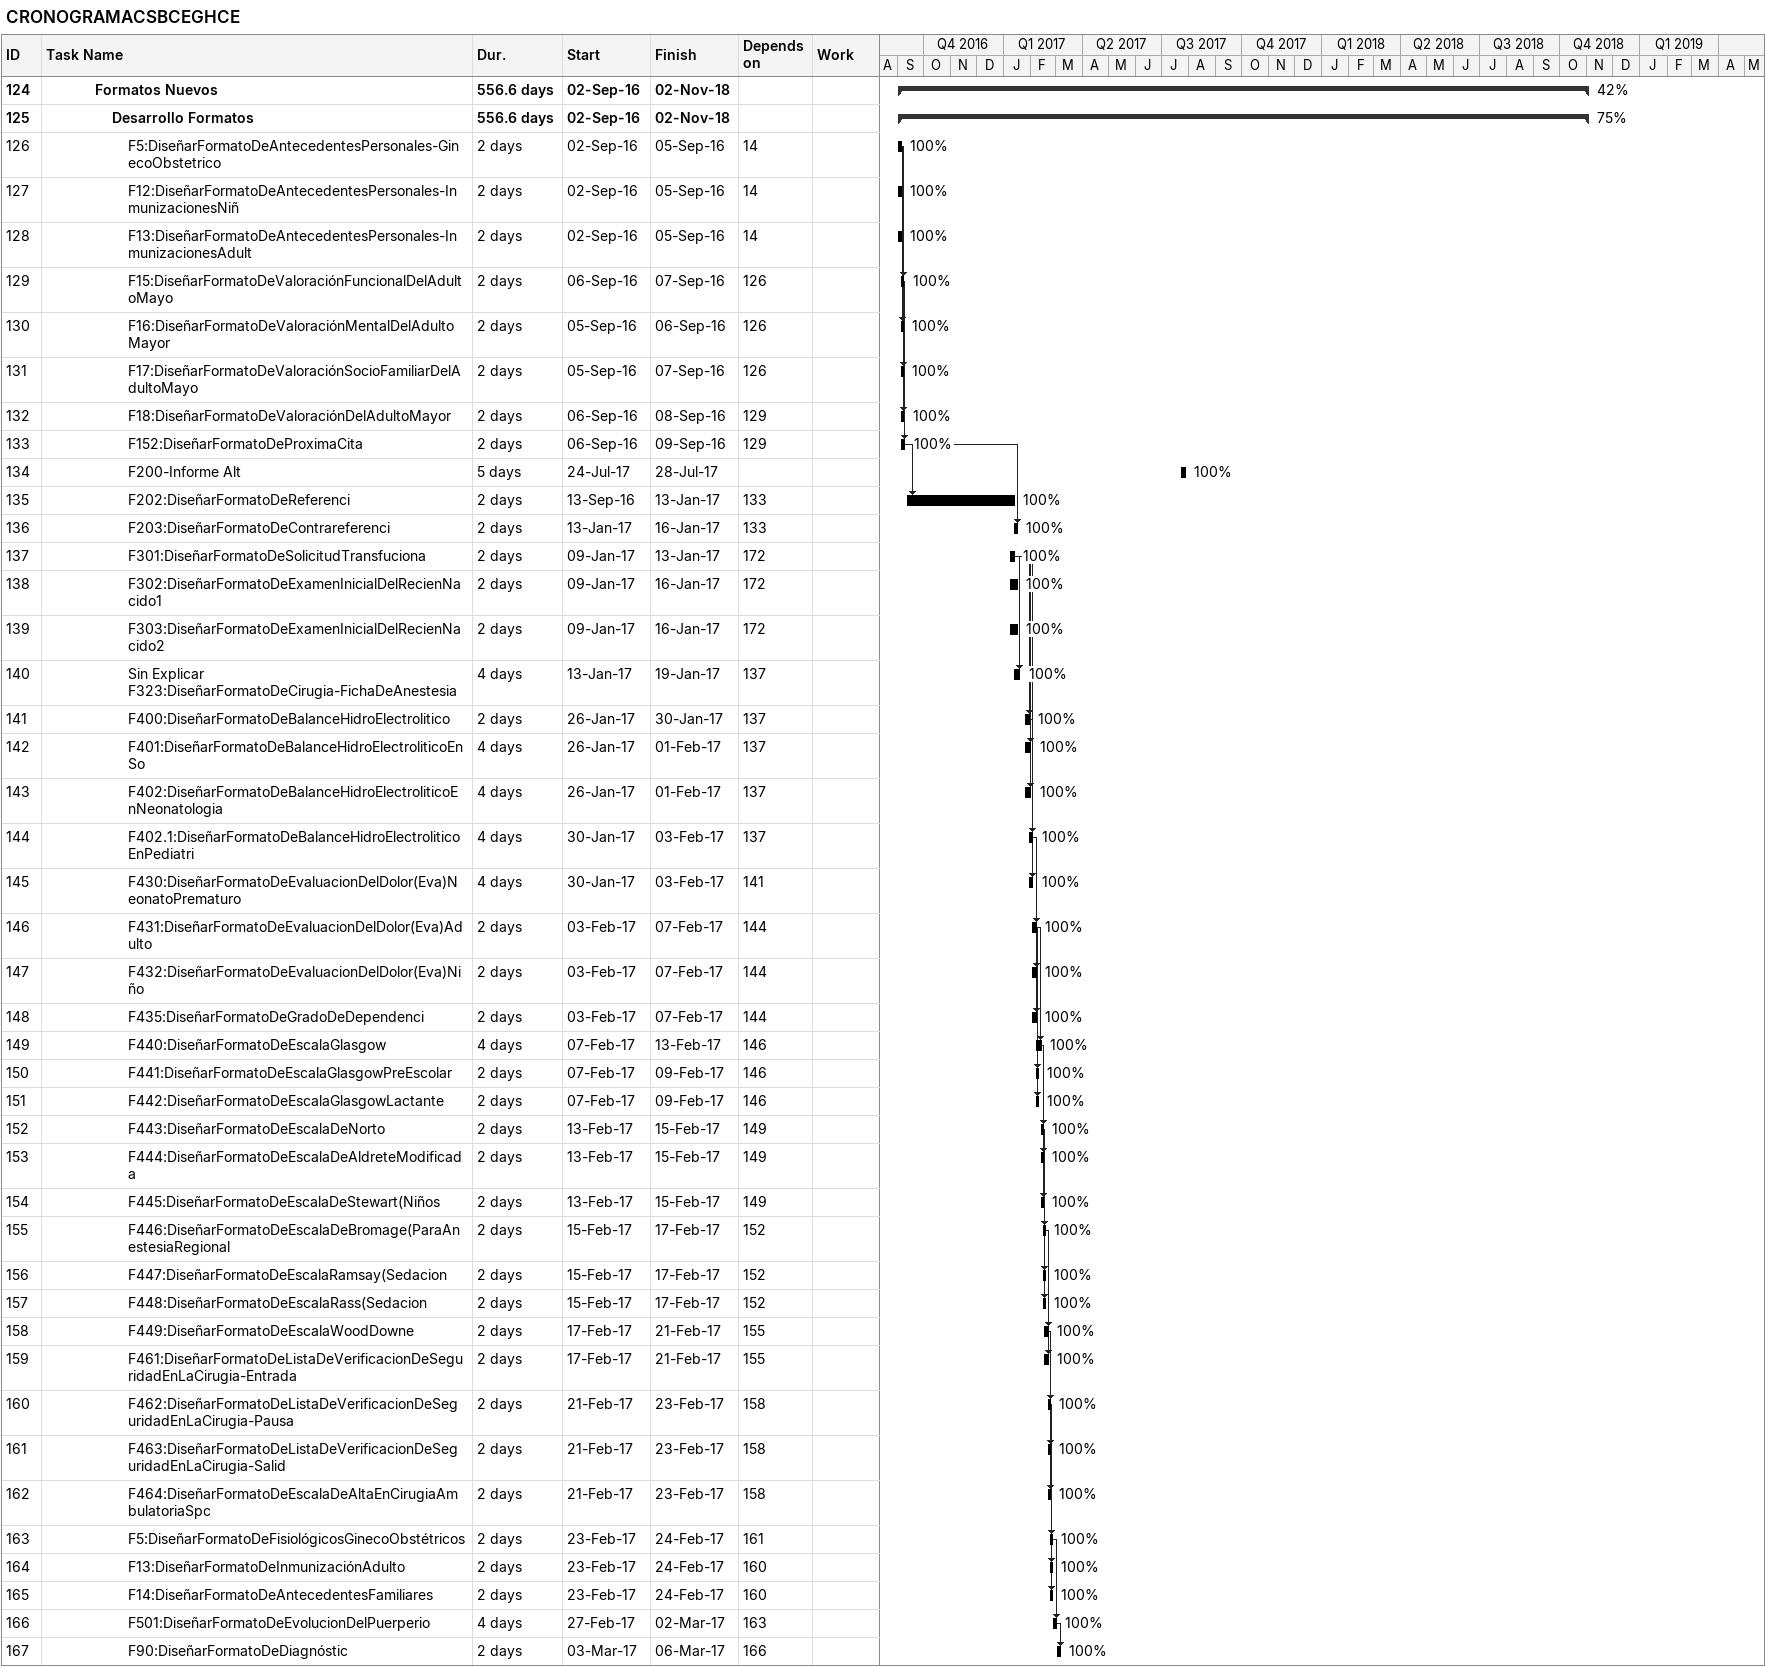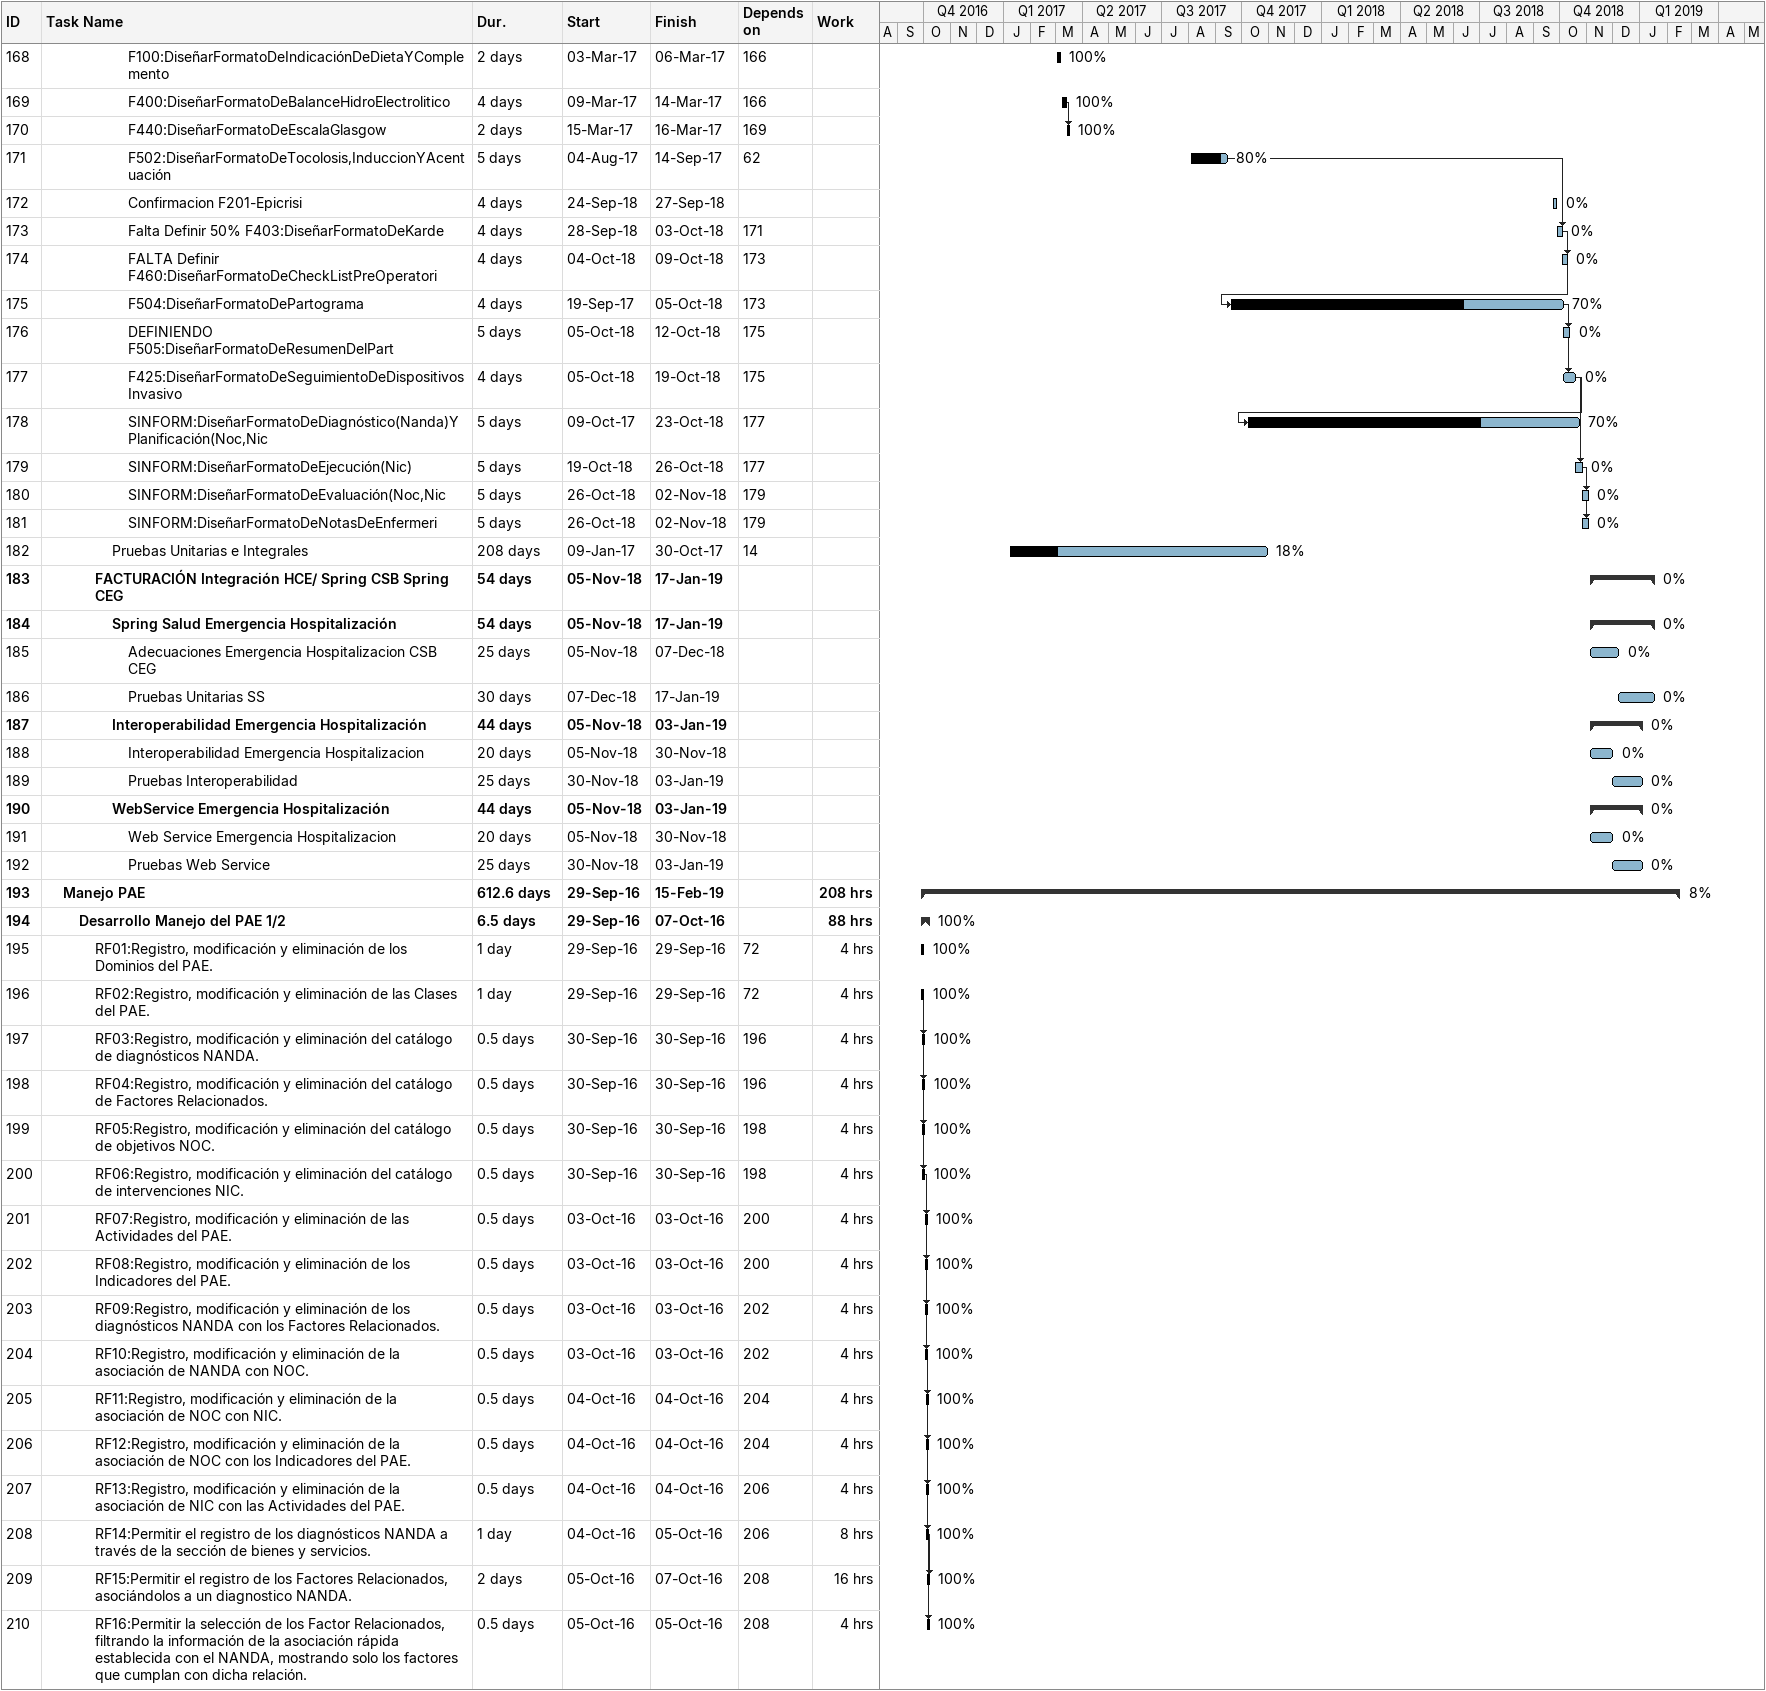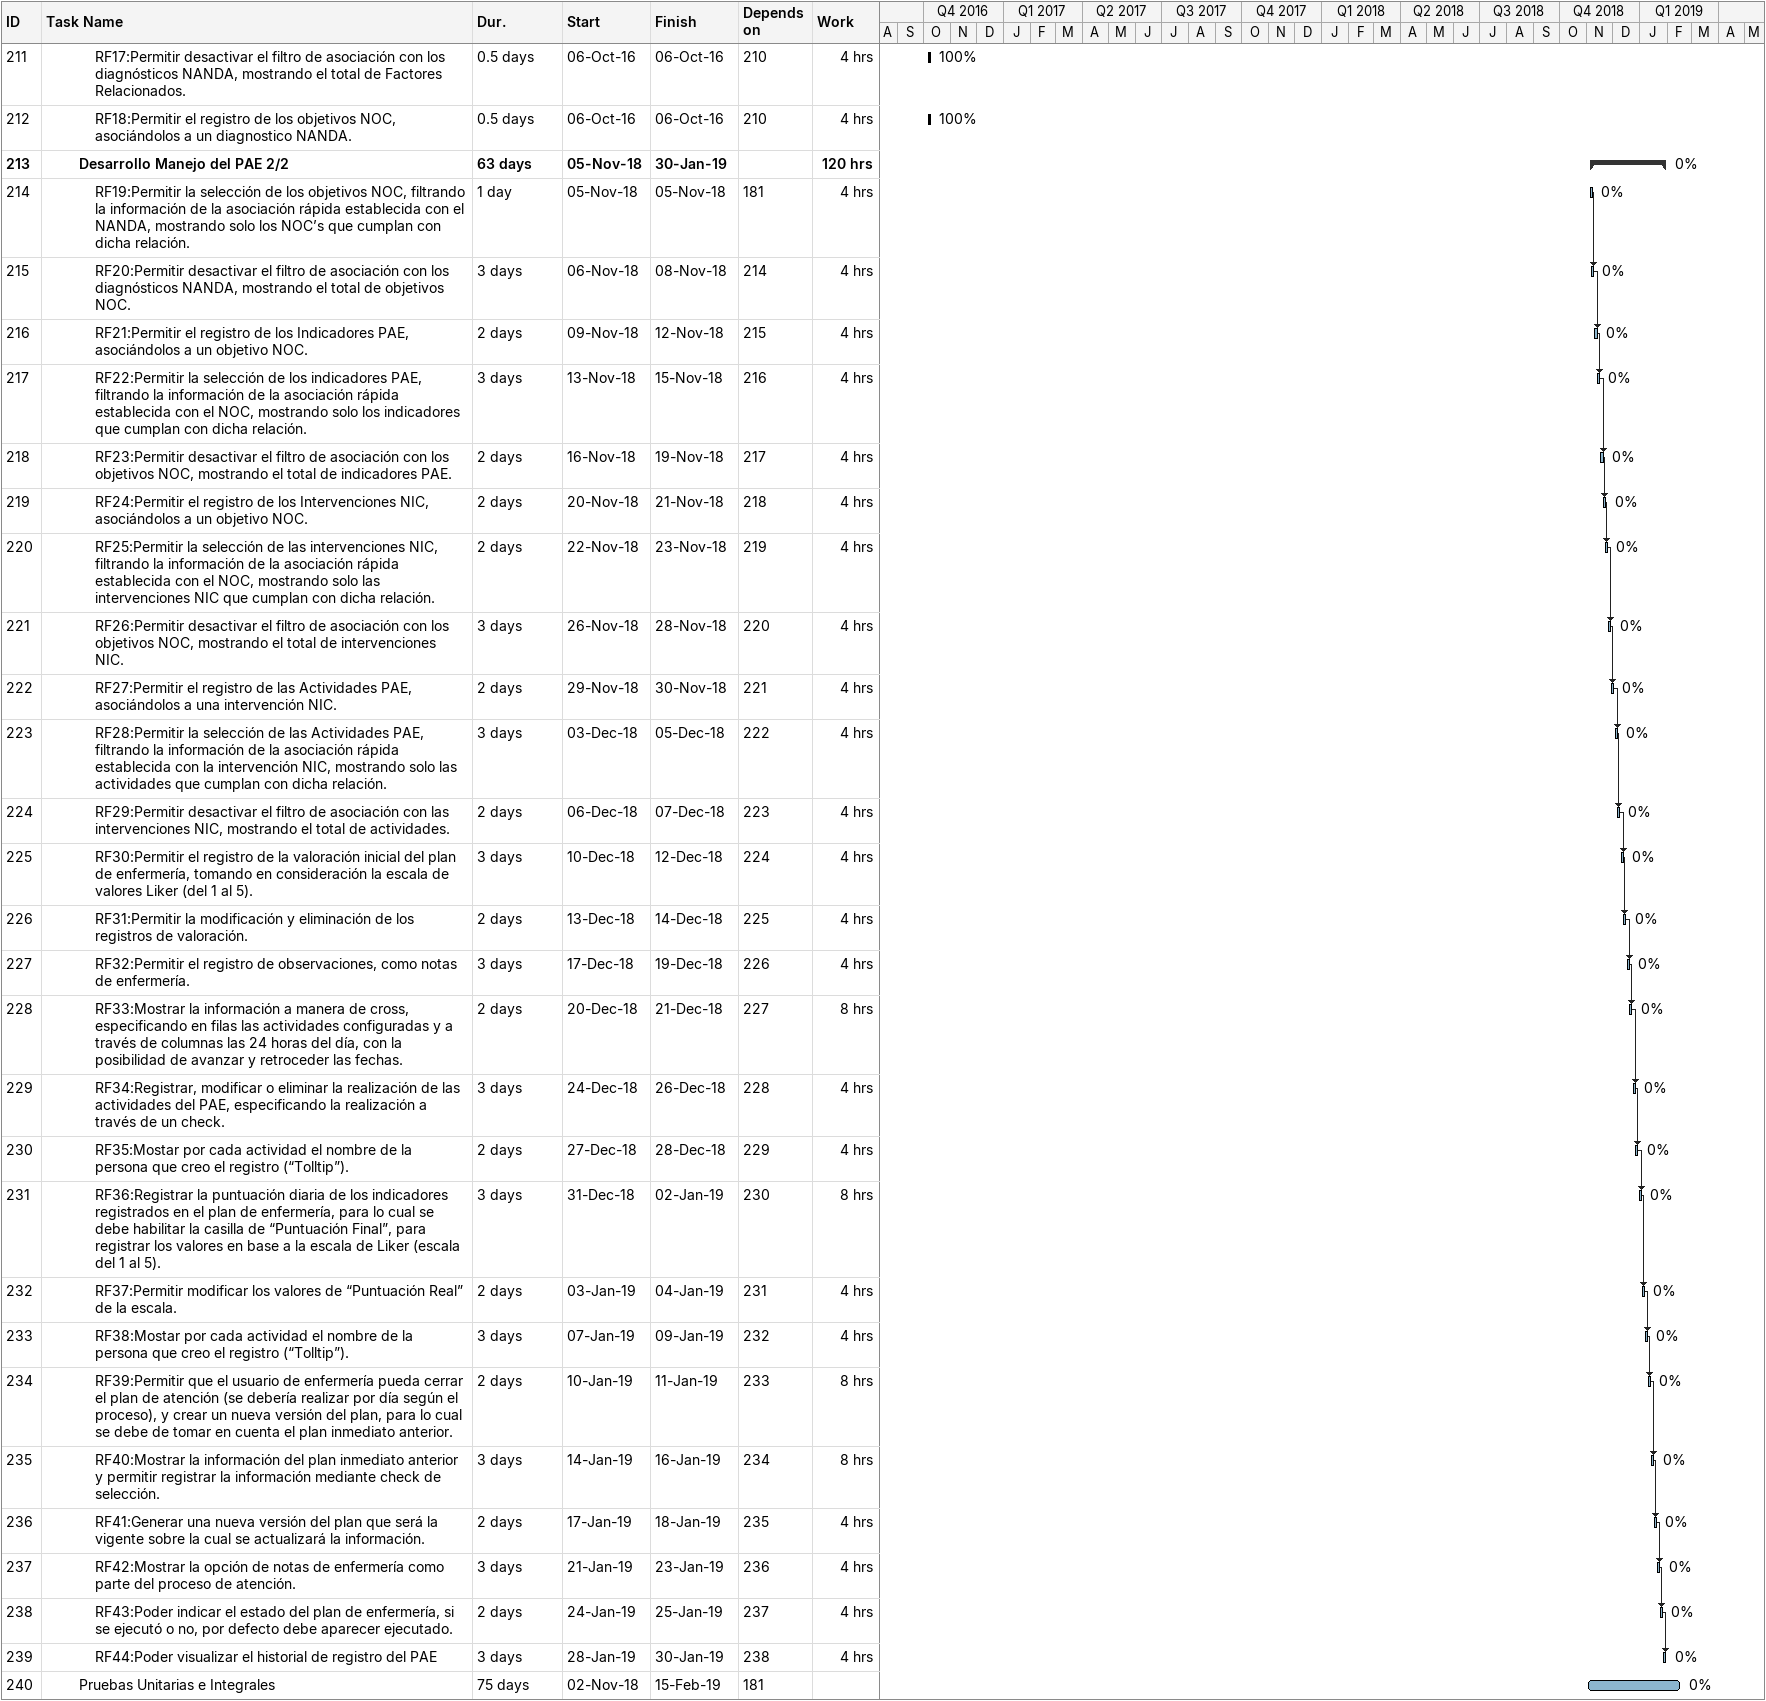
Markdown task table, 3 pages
CRONOGRAMACSBCEGHCE

| ID | Level | Task | Duration | Start | Finish | Predecessors | % complete | Work (h) |
|---|---|---|---|---|---|---|---|---|
| 124 | 4 | **Formatos Nuevos** | 556.6d | 2016-09-02 | 2018-11-02 |  | 42 |  |
| 125 | 5 | **Desarrollo Formatos** | 556.6d | 2016-09-02 | 2018-11-02 |  | 75 |  |
| 126 | 6 | F5:DiseñarFormatoDeAntecedentesPersonales-GinecoObstetrico | 2d | 2016-09-02 | 2016-09-05 | 14 | 100 |  |
| 127 | 6 | F12:DiseñarFormatoDeAntecedentesPersonales-InmunizacionesNiñ | 2d | 2016-09-02 | 2016-09-05 | 14 | 100 |  |
| 128 | 6 | F13:DiseñarFormatoDeAntecedentesPersonales-InmunizacionesAdult | 2d | 2016-09-02 | 2016-09-05 | 14 | 100 |  |
| 129 | 6 | F15:DiseñarFormatoDeValoraciónFuncionalDelAdultoMayo | 2d | 2016-09-06 | 2016-09-07 | 126 | 100 |  |
| 130 | 6 | F16:DiseñarFormatoDeValoraciónMentalDelAdultoMayor | 2d | 2016-09-05 | 2016-09-06 | 126 | 100 |  |
| 131 | 6 | F17:DiseñarFormatoDeValoraciónSocioFamiliarDelAdultoMayo | 2d | 2016-09-05 | 2016-09-07 | 126 | 100 |  |
| 132 | 6 | F18:DiseñarFormatoDeValoraciónDelAdultoMayor | 2d | 2016-09-06 | 2016-09-08 | 129 | 100 |  |
| 133 | 6 | F152:DiseñarFormatoDeProximaCita | 2d | 2016-09-06 | 2016-09-09 | 129 | 100 |  |
| 134 | 6 | F200-Informe Alt | 5d | 2017-07-24 | 2017-07-28 |  | 100 |  |
| 135 | 6 | F202:DiseñarFormatoDeReferenci | 2d | 2016-09-13 | 2017-01-13 | 133 | 100 |  |
| 136 | 6 | F203:DiseñarFormatoDeContrareferenci | 2d | 2017-01-13 | 2017-01-16 | 133 | 100 |  |
| 137 | 6 | F301:DiseñarFormatoDeSolicitudTransfuciona | 2d | 2017-01-09 | 2017-01-13 | 172 | 100 |  |
| 138 | 6 | F302:DiseñarFormatoDeExamenInicialDelRecienNacido1 | 2d | 2017-01-09 | 2017-01-16 | 172 | 100 |  |
| 139 | 6 | F303:DiseñarFormatoDeExamenInicialDelRecienNacido2 | 2d | 2017-01-09 | 2017-01-16 | 172 | 100 |  |
| 140 | 6 | Sin Explicar F323:DiseñarFormatoDeCirugia-FichaDeAnestesia | 4d | 2017-01-13 | 2017-01-19 | 137 | 100 |  |
| 141 | 6 | F400:DiseñarFormatoDeBalanceHidroElectrolitico | 2d | 2017-01-26 | 2017-01-30 | 137 | 100 |  |
| 142 | 6 | F401:DiseñarFormatoDeBalanceHidroElectroliticoEnSo | 4d | 2017-01-26 | 2017-02-01 | 137 | 100 |  |
| 143 | 6 | F402:DiseñarFormatoDeBalanceHidroElectroliticoEnNeonatologia | 4d | 2017-01-26 | 2017-02-01 | 137 | 100 |  |
| 144 | 6 | F402.1:DiseñarFormatoDeBalanceHidroElectroliticoEnPediatri | 4d | 2017-01-30 | 2017-02-03 | 137 | 100 |  |
| 145 | 6 | F430:DiseñarFormatoDeEvaluacionDelDolor(Eva)NeonatoPrematuro | 4d | 2017-01-30 | 2017-02-03 | 141 | 100 |  |
| 146 | 6 | F431:DiseñarFormatoDeEvaluacionDelDolor(Eva)Adulto | 2d | 2017-02-03 | 2017-02-07 | 144 | 100 |  |
| 147 | 6 | F432:DiseñarFormatoDeEvaluacionDelDolor(Eva)Niño | 2d | 2017-02-03 | 2017-02-07 | 144 | 100 |  |
| 148 | 6 | F435:DiseñarFormatoDeGradoDeDependenci | 2d | 2017-02-03 | 2017-02-07 | 144 | 100 |  |
| 149 | 6 | F440:DiseñarFormatoDeEscalaGlasgow | 4d | 2017-02-07 | 2017-02-13 | 146 | 100 |  |
| 150 | 6 | F441:DiseñarFormatoDeEscalaGlasgowPreEscolar | 2d | 2017-02-07 | 2017-02-09 | 146 | 100 |  |
| 151 | 6 | F442:DiseñarFormatoDeEscalaGlasgowLactante | 2d | 2017-02-07 | 2017-02-09 | 146 | 100 |  |
| 152 | 6 | F443:DiseñarFormatoDeEscalaDeNorto | 2d | 2017-02-13 | 2017-02-15 | 149 | 100 |  |
| 153 | 6 | F444:DiseñarFormatoDeEscalaDeAldreteModificada | 2d | 2017-02-13 | 2017-02-15 | 149 | 100 |  |
| 154 | 6 | F445:DiseñarFormatoDeEscalaDeStewart(Niños | 2d | 2017-02-13 | 2017-02-15 | 149 | 100 |  |
| 155 | 6 | F446:DiseñarFormatoDeEscalaDeBromage(ParaAnestesiaRegional | 2d | 2017-02-15 | 2017-02-17 | 152 | 100 |  |
| 156 | 6 | F447:DiseñarFormatoDeEscalaRamsay(Sedacion | 2d | 2017-02-15 | 2017-02-17 | 152 | 100 |  |
| 157 | 6 | F448:DiseñarFormatoDeEscalaRass(Sedacion | 2d | 2017-02-15 | 2017-02-17 | 152 | 100 |  |
| 158 | 6 | F449:DiseñarFormatoDeEscalaWoodDowne | 2d | 2017-02-17 | 2017-02-21 | 155 | 100 |  |
| 159 | 6 | F461:DiseñarFormatoDeListaDeVerificacionDeSeguridadEnLaCirugia-Entrada | 2d | 2017-02-17 | 2017-02-21 | 155 | 100 |  |
| 160 | 6 | F462:DiseñarFormatoDeListaDeVerificacionDeSeguridadEnLaCirugia-Pausa | 2d | 2017-02-21 | 2017-02-23 | 158 | 100 |  |
| 161 | 6 | F463:DiseñarFormatoDeListaDeVerificacionDeSeguridadEnLaCirugia-Salid | 2d | 2017-02-21 | 2017-02-23 | 158 | 100 |  |
| 162 | 6 | F464:DiseñarFormatoDeEscalaDeAltaEnCirugiaAmbulatoriaSpc | 2d | 2017-02-21 | 2017-02-23 | 158 | 100 |  |
| 163 | 6 | F5:DiseñarFormatoDeFisiológicosGinecoObstétricos | 2d | 2017-02-23 | 2017-02-24 | 161 | 100 |  |
| 164 | 6 | F13:DiseñarFormatoDeInmunizaciónAdulto | 2d | 2017-02-23 | 2017-02-24 | 160 | 100 |  |
| 165 | 6 | F14:DiseñarFormatoDeAntecedentesFamiliares | 2d | 2017-02-23 | 2017-02-24 | 160 | 100 |  |
| 166 | 6 | F501:DiseñarFormatoDeEvolucionDelPuerperio | 4d | 2017-02-27 | 2017-03-02 | 163 | 100 |  |
| 167 | 6 | F90:DiseñarFormatoDeDiagnóstic | 2d | 2017-03-03 | 2017-03-06 | 166 | 100 |  |
| 168 | 6 | F100:DiseñarFormatoDeIndicaciónDeDietaYComplemento | 2d | 2017-03-03 | 2017-03-06 | 166 | 100 |  |
| 169 | 6 | F400:DiseñarFormatoDeBalanceHidroElectrolitico | 4d | 2017-03-09 | 2017-03-14 | 166 | 100 |  |
| 170 | 6 | F440:DiseñarFormatoDeEscalaGlasgow | 2d | 2017-03-15 | 2017-03-16 | 169 | 100 |  |
| 171 | 6 | F502:DiseñarFormatoDeTocolosis,InduccionYAcentuación | 5d | 2017-08-04 | 2017-09-14 | 62 | 80 |  |
| 172 | 6 | Confirmacion F201-Epicrisi | 4d | 2018-09-24 | 2018-09-27 |  | 0 |  |
| 173 | 6 | Falta Definir 50% F403:DiseñarFormatoDeKarde | 4d | 2018-09-28 | 2018-10-03 | 171 | 0 |  |
| 174 | 6 | FALTA Definir F460:DiseñarFormatoDeCheckListPreOperatori | 4d | 2018-10-04 | 2018-10-09 | 173 | 0 |  |
| 175 | 6 | F504:DiseñarFormatoDePartograma | 4d | 2017-09-19 | 2018-10-05 | 173 | 70 |  |
| 176 | 6 | DEFINIENDO F505:DiseñarFormatoDeResumenDelPart | 5d | 2018-10-05 | 2018-10-12 | 175 | 0 |  |
| 177 | 6 | F425:DiseñarFormatoDeSeguimientoDeDispositivosInvasivo | 4d | 2018-10-05 | 2018-10-19 | 175 | 0 |  |
| 178 | 6 | SINFORM:DiseñarFormatoDeDiagnóstico(Nanda)YPlanificación(Noc,Nic | 5d | 2017-10-09 | 2018-10-23 | 177 | 70 |  |
| 179 | 6 | SINFORM:DiseñarFormatoDeEjecución(Nic) | 5d | 2018-10-19 | 2018-10-26 | 177 | 0 |  |
| 180 | 6 | SINFORM:DiseñarFormatoDeEvaluación(Noc,Nic | 5d | 2018-10-26 | 2018-11-02 | 179 | 0 |  |
| 181 | 6 | SINFORM:DiseñarFormatoDeNotasDeEnfermeri | 5d | 2018-10-26 | 2018-11-02 | 179 | 0 |  |
| 182 | 5 | Pruebas Unitarias e Integrales | 208d | 2017-01-09 | 2017-10-30 | 14 | 18 |  |
| 183 | 4 | **FACTURACIÓN Integración HCE/ Spring CSB Spring CEG** | 54d | 2018-11-05 | 2019-01-17 |  | 0 |  |
| 184 | 5 | **Spring Salud Emergencia Hospitalización** | 54d | 2018-11-05 | 2019-01-17 |  | 0 |  |
| 185 | 6 | Adecuaciones Emergencia Hospitalizacion CSB CEG | 25d | 2018-11-05 | 2018-12-07 |  | 0 |  |
| 186 | 6 | Pruebas Unitarias SS | 30d | 2018-12-07 | 2019-01-17 |  | 0 |  |
| 187 | 5 | **Interoperabilidad Emergencia Hospitalización** | 44d | 2018-11-05 | 2019-01-03 |  | 0 |  |
| 188 | 6 | Interoperabilidad Emergencia Hospitalizacion | 20d | 2018-11-05 | 2018-11-30 |  | 0 |  |
| 189 | 6 | Pruebas Interoperabilidad | 25d | 2018-11-30 | 2019-01-03 |  | 0 |  |
| 190 | 5 | **WebService Emergencia Hospitalización** | 44d | 2018-11-05 | 2019-01-03 |  | 0 |  |
| 191 | 6 | Web Service Emergencia Hospitalizacion | 20d | 2018-11-05 | 2018-11-30 |  | 0 |  |
| 192 | 6 | Pruebas Web Service | 25d | 2018-11-30 | 2019-01-03 |  | 0 |  |
| 193 | 2 | **Manejo PAE** | 612.6d | 2016-09-29 | 2019-02-15 |  | 8 | 208 |
| 194 | 3 | **Desarrollo Manejo del PAE 1/2** | 6.5d | 2016-09-29 | 2016-10-07 |  | 100 | 88 |
| 195 | 4 | RF01:Registro, modificación y eliminación de los Dominios del PAE. | 1d | 2016-09-29 | 2016-09-29 | 72 | 100 | 4 |
| 196 | 4 | RF02:Registro, modificación y eliminación de las Clases del PAE. | 1d | 2016-09-29 | 2016-09-29 | 72 | 100 | 4 |
| 197 | 4 | RF03:Registro, modificación y eliminación del catálogo de diagnósticos NANDA. | 0.5d | 2016-09-30 | 2016-09-30 | 196 | 100 | 4 |
| 198 | 4 | RF04:Registro, modificación y eliminación del catálogo de Factores Relacionados. | 0.5d | 2016-09-30 | 2016-09-30 | 196 | 100 | 4 |
| 199 | 4 | RF05:Registro, modificación y eliminación del catálogo de objetivos NOC. | 0.5d | 2016-09-30 | 2016-09-30 | 198 | 100 | 4 |
| 200 | 4 | RF06:Registro, modificación y eliminación del catálogo de intervenciones NIC. | 0.5d | 2016-09-30 | 2016-09-30 | 198 | 100 | 4 |
| 201 | 4 | RF07:Registro, modificación y eliminación de las Actividades del PAE. | 0.5d | 2016-10-03 | 2016-10-03 | 200 | 100 | 4 |
| 202 | 4 | RF08:Registro, modificación y eliminación de los Indicadores del PAE. | 0.5d | 2016-10-03 | 2016-10-03 | 200 | 100 | 4 |
| 203 | 4 | RF09:Registro, modificación y eliminación de los diagnósticos NANDA con los Factores Relacionados. | 0.5d | 2016-10-03 | 2016-10-03 | 202 | 100 | 4 |
| 204 | 4 | RF10:Registro, modificación y eliminación de la asociación de NANDA con NOC. | 0.5d | 2016-10-03 | 2016-10-03 | 202 | 100 | 4 |
| 205 | 4 | RF11:Registro, modificación y eliminación de la asociación de NOC con NIC. | 0.5d | 2016-10-04 | 2016-10-04 | 204 | 100 | 4 |
| 206 | 4 | RF12:Registro, modificación y eliminación de la asociación de NOC con los Indicadores del PAE. | 0.5d | 2016-10-04 | 2016-10-04 | 204 | 100 | 4 |
| 207 | 4 | RF13:Registro, modificación y eliminación de la asociación de NIC con las Actividades del PAE. | 0.5d | 2016-10-04 | 2016-10-04 | 206 | 100 | 4 |
| 208 | 4 | RF14:Permitir el registro de los diagnósticos NANDA a través de la sección de bienes y servicios. | 1d | 2016-10-04 | 2016-10-05 | 206 | 100 | 8 |
| 209 | 4 | RF15:Permitir el registro de los Factores Relacionados, asociándolos a un diagnostico NANDA. | 2d | 2016-10-05 | 2016-10-07 | 208 | 100 | 16 |
| 210 | 4 | RF16:Permitir la selección de los Factor Relacionados, filtrando la información de la asociación rápida establecida con el NANDA, mostrando solo los factores que cumplan con dicha relación. | 0.5d | 2016-10-05 | 2016-10-05 | 208 | 100 | 4 |
| 211 | 4 | RF17:Permitir desactivar el filtro de asociación con los diagnósticos NANDA, mostrando el total de Factores Relacionados. | 0.5d | 2016-10-06 | 2016-10-06 | 210 | 100 | 4 |
| 212 | 4 | RF18:Permitir el registro de los objetivos NOC, asociándolos a un diagnostico NANDA. | 0.5d | 2016-10-06 | 2016-10-06 | 210 | 100 | 4 |
| 213 | 3 | **Desarrollo Manejo del PAE 2/2** | 63d | 2018-11-05 | 2019-01-30 |  | 0 | 120 |
| 214 | 4 | RF19:Permitir la selección de los objetivos NOC, filtrando la información de la asociación rápida establecida con el NANDA, mostrando solo los NOC’s que cumplan con dicha relación. | 1d | 2018-11-05 | 2018-11-05 | 181 | 0 | 4 |
| 215 | 4 | RF20:Permitir desactivar el filtro de asociación con los diagnósticos NANDA, mostrando el total de objetivos NOC. | 3d | 2018-11-06 | 2018-11-08 | 214 | 0 | 4 |
| 216 | 4 | RF21:Permitir el registro de los Indicadores PAE, asociándolos a un objetivo NOC. | 2d | 2018-11-09 | 2018-11-12 | 215 | 0 | 4 |
| 217 | 4 | RF22:Permitir la selección de los indicadores PAE, filtrando la información de la asociación rápida establecida con el NOC, mostrando solo los indicadores que cumplan con dicha relación. | 3d | 2018-11-13 | 2018-11-15 | 216 | 0 | 4 |
| 218 | 4 | RF23:Permitir desactivar el filtro de asociación con los objetivos NOC, mostrando el total de indicadores PAE. | 2d | 2018-11-16 | 2018-11-19 | 217 | 0 | 4 |
| 219 | 4 | RF24:Permitir el registro de los Intervenciones NIC, asociándolos a un objetivo NOC. | 2d | 2018-11-20 | 2018-11-21 | 218 | 0 | 4 |
| 220 | 4 | RF25:Permitir la selección de las intervenciones NIC, filtrando la información de la asociación rápida establecida con el NOC, mostrando solo las intervenciones NIC que cumplan con dicha relación. | 2d | 2018-11-22 | 2018-11-23 | 219 | 0 | 4 |
| 221 | 4 | RF26:Permitir desactivar el filtro de asociación con los objetivos NOC, mostrando el total de intervenciones NIC. | 3d | 2018-11-26 | 2018-11-28 | 220 | 0 | 4 |
| 222 | 4 | RF27:Permitir el registro de las Actividades PAE, asociándolos a una intervención NIC. | 2d | 2018-11-29 | 2018-11-30 | 221 | 0 | 4 |
| 223 | 4 | RF28:Permitir la selección de las Actividades PAE, filtrando la información de la asociación rápida establecida con la intervención NIC, mostrando solo las actividades que cumplan con dicha relación. | 3d | 2018-12-03 | 2018-12-05 | 222 | 0 | 4 |
| 224 | 4 | RF29:Permitir desactivar el filtro de asociación con las intervenciones NIC, mostrando el total de actividades. | 2d | 2018-12-06 | 2018-12-07 | 223 | 0 | 4 |
| 225 | 4 | RF30:Permitir el registro de la valoración inicial del plan de enfermería, tomando en consideración la escala de valores Liker (del 1 al 5). | 3d | 2018-12-10 | 2018-12-12 | 224 | 0 | 4 |
| 226 | 4 | RF31:Permitir la modificación y eliminación de los registros de valoración. | 2d | 2018-12-13 | 2018-12-14 | 225 | 0 | 4 |
| 227 | 4 | RF32:Permitir el registro de observaciones, como notas de enfermería. | 3d | 2018-12-17 | 2018-12-19 | 226 | 0 | 4 |
| 228 | 4 | RF33:Mostrar la información a manera de cross, especificando en filas las actividades configuradas y a través de columnas las 24 horas del día, con la posibilidad de avanzar y retroceder las fechas. | 2d | 2018-12-20 | 2018-12-21 | 227 | 0 | 8 |
| 229 | 4 | RF34:Registrar, modificar o eliminar la realización de las actividades del PAE, especificando la realización a través de un check. | 3d | 2018-12-24 | 2018-12-26 | 228 | 0 | 4 |
| 230 | 4 | RF35:Mostar por cada actividad el nombre de la persona que creo el registro (“Tolltip”). | 2d | 2018-12-27 | 2018-12-28 | 229 | 0 | 4 |
| 231 | 4 | RF36:Registrar la puntuación diaria de los indicadores registrados en el plan de enfermería, para lo cual se debe habilitar la casilla de “Puntuación Final”, para registrar los valores en base a la escala de Liker (escala del 1 al 5). | 3d | 2018-12-31 | 2019-01-02 | 230 | 0 | 8 |
| 232 | 4 | RF37:Permitir modificar los valores de “Puntuación Real” de la escala. | 2d | 2019-01-03 | 2019-01-04 | 231 | 0 | 4 |
| 233 | 4 | RF38:Mostar por cada actividad el nombre de la persona que creo el registro (“Tolltip”). | 3d | 2019-01-07 | 2019-01-09 | 232 | 0 | 4 |
| 234 | 4 | RF39:Permitir que el usuario de enfermería pueda cerrar el plan de atención (se debería realizar por día según el proceso), y crear un nueva versión del plan, para lo cual se debe de tomar en cuenta el plan inmediato anterior. | 2d | 2019-01-10 | 2019-01-11 | 233 | 0 | 8 |
| 235 | 4 | RF40:Mostrar la información del plan inmediato anterior y permitir registrar la información mediante check de selección. | 3d | 2019-01-14 | 2019-01-16 | 234 | 0 | 8 |
| 236 | 4 | RF41:Generar una nueva versión del plan que será la vigente sobre la cual se actualizará la información. | 2d | 2019-01-17 | 2019-01-18 | 235 | 0 | 4 |
| 237 | 4 | RF42:Mostrar la opción de notas de enfermería como parte del proceso de atención. | 3d | 2019-01-21 | 2019-01-23 | 236 | 0 | 4 |
| 238 | 4 | RF43:Poder indicar el estado del plan de enfermería, si se ejecutó o no, por defecto debe aparecer ejecutado. | 2d | 2019-01-24 | 2019-01-25 | 237 | 0 | 4 |
| 239 | 4 | RF44:Poder visualizar el historial de registro del PAE | 3d | 2019-01-28 | 2019-01-30 | 238 | 0 | 4 |
| 240 | 3 | Pruebas Unitarias e Integrales | 75d | 2018-11-02 | 2019-02-15 | 181 | 0 |  |
